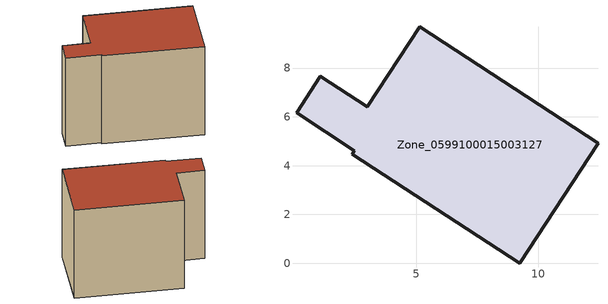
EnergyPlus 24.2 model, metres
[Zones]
Zone_0599100015003127
 floor ground (C_G): 3,6.42 5.14,9.69 12.45,4.91 9.24,0 2.38,4.48 2.46,4.6 0.09,6.17 1.07,7.67 z0.97
 wall outside (C_F): 9.24,0 12.45,4.91 5.14,9.69 3,6.42 1.07,7.67 0.09,6.17 2.46,4.6 2.38,4.48 9.24,0 z0.97:9.22
 roof outside (C_R): 0.09,6.17 2.46,4.6 2.38,4.48 9.24,0 12.45,4.91 5.14,9.69 3,6.42 1.07,7.67 z9.22
[BUILDING]
Pand.0599100015003127: North Axis=0; Terrain=City; Loads Convergence Tolerance Value=0.04; Temperature Convergence Tolerance Value=0.4; Solar Distribution=FullExterior; Maximum Number of Warmup Days=25; Minimum Number of Warmup Days=1
[Site:Location]
Rotterdam.The.Hague.AP_ZH_NLD Design_Conditions: Latitude=51.96; Longitude=4.45; Time Zone=1; Elevation=-4.5
[SITE:GROUNDTEMPERATURE:BUILDINGSURFACE]
18, 18, 18, 18, 18, 18, 18, 18, 18, 18, 18, 18
[MATERIAL] Thermal Absorptance=0.9; Solar Absorptance=0.7; Visible Absorptance=0.7
Name | Roughness | Thickness | Conductivity | Density | Specific Heat
G.TC.1975-1991 | MediumSmooth | 0.15 | 0.288461 | 540 | 1210
F.TC.1975-1991 | Rough | 0.3 | 0.230769 | 1920 | 840
R.TC.1975-1991 | MediumRough | 0.2 | 0.153846 | 1500 | 1000
[CONSTRUCTION]
C_G: G.TC.1975-1991
C_F: F.TC.1975-1991
C_R: R.TC.1975-1991
[ZONE]
Zone_0599100015003127: Type=1; Multiplier=1; Ceiling Height=Autocalculate; Volume=Autocalculate; Floor Area=autocalculate; Part of Total Floor Area=Yes
[ZONEINFILTRATION:DESIGNFLOWRATE]
Infil_Zone_0599100015003127: Zone or ZoneList or Space or SpaceList=Zone_0599100015003127; Schedule=AlwaysOn; Design Flow Rate Calculation Method=Flow/Area; Flow Rate per Floor Area=0.003; Constant Term Coefficient=1; Temperature Term Coefficient=0; Velocity Term Coefficient=0; Velocity Squared Term Coefficient=0
[HVACTEMPLATE:ZONE:IDEALLOADSAIRSYSTEM]
Zone_0599100015003127: Maximum Heating Supply Air Temperature=50; Minimum Cooling Supply Air Temperature=13; Maximum Heating Supply Air Humidity Ratio=0.0156; Minimum Cooling Supply Air Humidity Ratio=0.0077; Heating Limit=NoLimit; Cooling Limit=NoLimit; Dehumidification Control Type=ConstantSensibleHeatRatio; Cooling Sensible Heat Ratio=0.7; Dehumidification Setpoint=60; Humidification Control Type=None; Humidification Setpoint=30; Outdoor Air Method=None; Outdoor Air Flow Rate per Person=0.00944; Outdoor Air Flow Rate per Zone Floor Area=0; Outdoor Air Flow Rate per Zone=0; Demand Controlled Ventilation Type=None; Outdoor Air Economizer Type=NoEconomizer; Heat Recovery Type=None; Sensible Heat Recovery Effectiveness=0.7; Latent Heat Recovery Effectiveness=0.65
[ZONECONTROL:THERMOSTAT]
ThermostatControl_Zone_0599100015003127: Zone or ZoneList=Zone_0599100015003127; Control Type Schedule=DualSetpointControlType; Control 1=Thermostat_Zone_0599100015003127; Temperature Difference Between Cutout And Setpoint=0
[THERMOSTATSETPOINT:DUALSETPOINT]
Thermostat_Zone_0599100015003127: Heating Setpoint Temperature Schedule=HeatingSetpoint_Zone_0599100015003127; Cooling Setpoint Temperature Schedule=CoolingSetpoint_Zone_0599100015003127
[SCHEDULE:COMPACT]
HeatingSetpoint_Zone_0599100015003127: Through: 12/31, For: AllDays, Until: 24:00, 21
CoolingSetpoint_Zone_0599100015003127: Through: 12/31, For: AllDays, Until: 24:00, 24
DualSetpointControlType: Through: 12/31, For: AllDays, Until: 24:00, 4
AlwaysOn: Through: 12/31, For: AllDays, Until: 24:00, 1
